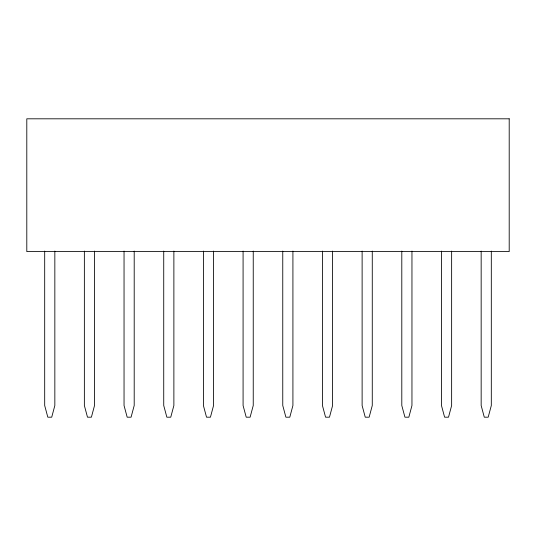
<?xml version="1.0" encoding="UTF-8"?>
<svg xmlns="http://www.w3.org/2000/svg" width="536" height="536" viewBox="0 0 536 536"><rect width="100%" height="100%" fill="white"/><g stroke="black" fill="none" stroke-linecap="round" stroke-linejoin="round"><path stroke-width="0.8" d="M491.311 251.083L491.311 405.531L488.189 417.189L484.283 417.189L481.161 405.531L481.161 251.083M451.634 251.083L451.634 405.531L448.511 417.189L444.605 417.189L441.476 405.531L441.476 251.083M411.956 251.083L411.956 405.531L408.827 417.189L404.928 417.189L401.799 405.531L401.799 251.083M372.272 251.083L372.272 405.531L369.15 417.189L365.244 417.189L362.122 405.531L362.122 251.083M332.595 251.083L332.595 405.531L329.473 417.189L325.566 417.189L322.444 405.531L322.444 251.083M292.917 251.083L292.917 405.531L289.795 417.189L285.889 417.189L282.76 405.531L282.76 251.083M253.24 251.083L253.24 405.531L250.111 417.189L246.205 417.189L243.083 405.531L243.083 251.083M213.556 251.083L213.556 405.531L210.434 417.189L206.528 417.189L203.405 405.531L203.405 251.083M173.878 251.083L173.878 405.531L170.756 417.189L166.85 417.189L163.728 405.531L163.728 251.083M134.201 251.083L134.201 405.531L131.072 417.189L127.173 417.189L124.044 405.531L124.044 251.083M94.524 251.083L94.524 405.531L91.395 417.189L87.489 417.189L84.366 405.531L84.366 251.083M54.84 251.083L54.84 405.531L51.717 417.189L47.811 417.189L44.689 405.531L44.689 251.083M509.2 118.811L26.8 118.811L26.8 251.598L509.2 251.598L509.2 118.811"/></g></svg>
